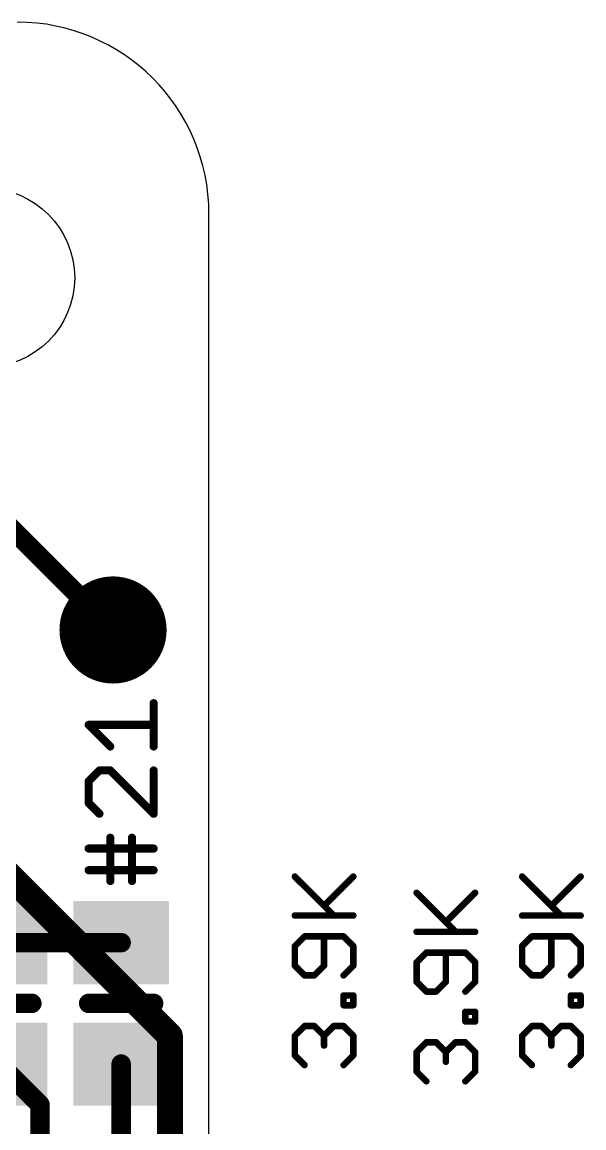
# Model space of a CAD drawing. Extents: x 0 to 70.9, y -1.3 to 55.2.
# Drawn here: x 62.08 to 70.87, y 37.93 to 55.23 of the extents above; entities that cross this region are included whole.
import ezdxf

# ---------------------------------------------------------------- set-up
doc = ezdxf.new("R2010")
doc.units = 0
for name, color, linetype in [('1', 12, 'CONTINUOUS'), ('16', 132, 'CONTINUOUS'), ('17', 110, 'CONTINUOUS'), ('20', 40, 'CONTINUOUS'), ('21', 40, 'CONTINUOUS'), ('23', 40, 'CONTINUOUS'), ('27', 253, 'CONTINUOUS')]:
    doc.layers.add(name, color=color, linetype=linetype)

# ---------------------------------------------------------------- blocks, each defined once
blk = doc.blocks.new('ROUNDP')
at = {"const_width": 0.5}
blk.add_lwpolyline([(0, -0.25, 1), (0, 0.25, 1), (0, -0.25)], format="xyb", dxfattribs=at)
blk = doc.blocks.new('RECT')
blk.add_solid([(-0.5, -0.5), (0.5, -0.5), (-0.5, 0.5), (0.5, 0.5)])

msp = doc.modelspace()

# ---------------------------------------------------------------- linework, layer by layer
at = {"layer": '1', "const_width": 0.3048}
for points in [[(63.627, 40.828), (61.722, 40.828)], [(62.357, 38.293), (61.722, 38.928)], [(63.627, 36.382), (63.627, 38.928)], [(62.357, 36.382), (62.357, 38.293)]]:
    msp.add_lwpolyline(points, dxfattribs=at)
at = {"layer": '1', "const_width": 0.1524}
for points in [[(63.627, 40.7518, 1), (63.627, 40.9042)], [(63.7032, 38.928, 1), (63.5508, 38.928)], [(62.4332, 38.293, 1), (62.2808, 38.293)], [(62.3031, 38.2391, 1), (62.4109, 38.3469)]]:
    msp.add_lwpolyline(points, format="xyb", dxfattribs=at)
at = {"layer": '16'}
for points, const_width in [([(61.722, 47.498), (63.5, 45.72)], 0.3048), ([(64.389, 39.37), (59.69, 44.069)], 0.4064), ([(64.389, 31.496), (64.389, 39.37)], 0.4064)]:
    msp.add_lwpolyline(points, dxfattribs=dict(at, const_width=const_width))
for points, const_width in [([(63.4461, 45.6661, 1), (63.5539, 45.7739)], 0.1524), ([(64.4906, 39.37, 1), (64.2874, 39.37)], 0.2032), ([(64.3172, 39.2982, 1), (64.4608, 39.4418)], 0.2032)]:
    msp.add_lwpolyline(points, format="xyb", dxfattribs=dict(at, const_width=const_width))
at = {"layer": '20'}
msp.add_line((65, 1.73), (65, 52.23), dxfattribs=at)
msp.add_circle((61.5, 51.23), 1.4, dxfattribs=at)
msp.add_arc((62, 52.23), 3, 0, 90, dxfattribs=at)
at = {"layer": '21'}
for points, const_width in [([(64.135, 43.8967), (64.135, 44.5746)], 0.127), ([(63.4571, 43.8967), (63.1181, 44.2357)], 0.127), ([(63.1181, 44.2357), (64.135, 44.2357)], 0.127), ([(63.2876, 43.5222), (63.1181, 43.3527)], 0.127), ([(63.4571, 43.5222), (63.2876, 43.5222)], 0.127), ([(64.135, 42.8443), (63.4571, 43.5222)], 0.127), ([(64.135, 43.5222), (64.135, 42.8443)], 0.127), ([(63.1181, 43.3527), (63.1181, 43.0138)], 0.127), ([(63.1181, 43.0138), (63.2876, 42.8443)], 0.127), ([(63.4571, 42.3002), (63.4571, 42.4697)], 0.127), ([(63.796, 41.7918), (63.796, 42.4697)], 0.127), ([(63.1181, 42.3002), (64.135, 42.3002)], 0.127), ([(63.4571, 41.7918), (63.4571, 42.3002)], 0.127), ([(64.135, 41.9613), (63.1181, 41.9613)], 0.127), ([(61.214, 39.878), (62.23, 39.878)], 0.3048), ([(63.119, 39.878), (64.135, 39.878)], 0.3048)]:
    msp.add_lwpolyline(points, dxfattribs=dict(at, const_width=const_width))
for points, const_width in [([(64.1668, 44.5746, 1), (64.1033, 44.5746)], 0.0635), ([(63.1181, 44.2674, 1), (63.1181, 44.2039)], 0.0635), ([(63.1406, 44.2581, 1), (63.0957, 44.2132)], 0.0635), ([(64.135, 44.2039, 1), (64.135, 44.2674)], 0.0635), ([(63.4346, 43.8743, 1), (63.4795, 43.9192)], 0.0635), ([(64.1033, 43.8967, 1), (64.1668, 43.8967)], 0.0635), ([(63.2876, 43.5539, 1), (63.2876, 43.4904)], 0.0635), ([(63.3101, 43.4997, 1), (63.2652, 43.5446)], 0.0635), ([(63.4795, 43.5446, 1), (63.4346, 43.4997)], 0.0635), ([(63.4571, 43.4904, 1), (63.4571, 43.5539)], 0.0635), ([(64.1668, 43.5222, 1), (64.1033, 43.5222)], 0.0635), ([(63.1499, 43.3527, 1), (63.0864, 43.3527)], 0.0635), ([(63.0957, 43.3752, 1), (63.1406, 43.3303)], 0.0635), ([(63.0864, 43.0138, 1), (63.1499, 43.0138)], 0.0635), ([(63.1406, 43.0362, 1), (63.0957, 42.9913)], 0.0635), ([(63.2652, 42.8218, 1), (63.3101, 42.8667)], 0.0635), ([(64.1033, 42.8443, 1), (64.1668, 42.8443)], 0.0635), ([(64.1125, 42.8218, 1), (64.1575, 42.8667)], 0.0635), ([(63.4888, 42.4697, 1), (63.4253, 42.4697)], 0.0635), ([(63.8278, 42.4697, 1), (63.7643, 42.4697)], 0.0635), ([(63.1181, 42.332, 1), (63.1181, 42.2685)], 0.0635), ([(63.4888, 42.3002, 1), (63.4253, 42.3002)], 0.0635), ([(63.4253, 42.3002, 1), (63.4888, 42.3002)], 0.0635), ([(64.135, 42.2685, 1), (64.135, 42.332)], 0.0635), ([(63.1181, 41.993, 1), (63.1181, 41.9295)], 0.0635), ([(64.135, 41.9295, 1), (64.135, 41.993)], 0.0635), ([(63.4253, 41.7918, 1), (63.4888, 41.7918)], 0.0635), ([(63.7643, 41.7918, 1), (63.8278, 41.7918)], 0.0635), ([(62.23, 39.8018, 1), (62.23, 39.9542)], 0.1524), ([(63.119, 39.9542, 1), (63.119, 39.8018)], 0.1524), ([(64.135, 39.8018, 1), (64.135, 39.9542)], 0.1524)]:
    msp.add_lwpolyline(points, format="xyb", dxfattribs=dict(at, const_width=const_width))
at = {"layer": '23'}
msp.add_point((63.627, 39.878), dxfattribs=at)
at = {"layer": '27', "const_width": 0.1016}
for points in [[(66.9541, 41.2516), (66.344, 41.8617)], [(66.8016, 41.4041), (67.2592, 41.8617)], [(70.5101, 41.2516), (69.9, 41.8617)], [(70.3576, 41.4041), (70.8152, 41.8617)], [(68.8591, 40.9976), (68.249, 41.6077)], [(68.7066, 41.1501), (69.1642, 41.6077)], [(66.344, 41.2516), (67.2592, 41.2516)], [(69.9, 41.2516), (70.8152, 41.2516)], [(68.249, 40.9976), (69.1642, 40.9976)], [(66.4965, 40.9262), (66.344, 40.7737)], [(67.1067, 40.9262), (66.4965, 40.9262)], [(66.8016, 40.4686), (66.8016, 40.9262)], [(67.2592, 40.7737), (67.1067, 40.9262)], [(70.0525, 40.9262), (69.9, 40.7737)], [(70.6627, 40.9262), (70.0525, 40.9262)], [(70.3576, 40.4686), (70.3576, 40.9262)], [(70.8152, 40.7737), (70.6627, 40.9262)], [(66.344, 40.7737), (66.344, 40.4686)], [(67.2592, 40.4686), (67.2592, 40.7737)], [(68.4016, 40.6722), (68.249, 40.5197)], [(69.0117, 40.6722), (68.4016, 40.6722)], [(68.7066, 40.2146), (68.7066, 40.6722)], [(69.1642, 40.5197), (69.0117, 40.6722)], [(69.9, 40.7737), (69.9, 40.4686)], [(70.8152, 40.4686), (70.8152, 40.7737)], [(66.344, 40.4686), (66.4965, 40.3161)], [(66.6491, 40.3161), (66.8016, 40.4686)], [(67.1067, 40.3161), (67.2592, 40.4686)], [(68.249, 40.5197), (68.249, 40.2146)], [(69.1642, 40.2146), (69.1642, 40.5197)], [(69.9, 40.4686), (70.0525, 40.3161)], [(70.2051, 40.3161), (70.3576, 40.4686)], [(70.6627, 40.3161), (70.8152, 40.4686)], [(66.4965, 40.3161), (66.6491, 40.3161)], [(70.0525, 40.3161), (70.2051, 40.3161)], [(68.249, 40.2146), (68.4016, 40.0621)], [(68.5541, 40.0621), (68.7066, 40.2146)], [(69.0117, 40.0621), (69.1642, 40.2146)], [(67.1067, 39.8483), (67.1067, 40.0008)], [(67.1067, 40.0008), (67.2592, 40.0008)], [(67.2592, 40.0008), (67.2592, 39.8483)], [(68.4016, 40.0621), (68.5541, 40.0621)], [(70.6627, 39.8483), (70.6627, 40.0008)], [(70.6627, 40.0008), (70.8152, 40.0008)], [(70.8152, 40.0008), (70.8152, 39.8483)], [(67.2592, 39.8483), (67.1067, 39.8483)], [(69.0117, 39.5943), (69.0117, 39.7468)], [(69.0117, 39.7468), (69.1642, 39.7468)], [(69.1642, 39.7468), (69.1642, 39.5943)], [(70.8152, 39.8483), (70.6627, 39.8483)], [(69.1642, 39.5943), (69.0117, 39.5943)], [(66.344, 39.3704), (66.4965, 39.5229)], [(66.4965, 39.5229), (66.6491, 39.5229)], [(66.6491, 39.5229), (66.8016, 39.3704)], [(66.8016, 39.3704), (66.9541, 39.5229)], [(66.9541, 39.5229), (67.1067, 39.5229)], [(67.1067, 39.5229), (67.2592, 39.3704)], [(69.9, 39.3704), (70.0525, 39.5229)], [(70.0525, 39.5229), (70.2051, 39.5229)], [(70.2051, 39.5229), (70.3576, 39.3704)], [(70.3576, 39.3704), (70.5101, 39.5229)], [(70.5101, 39.5229), (70.6627, 39.5229)], [(70.6627, 39.5229), (70.8152, 39.3704)], [(66.344, 39.0653), (66.344, 39.3704)], [(66.8016, 39.3704), (66.8016, 39.2179)], [(67.2592, 39.3704), (67.2592, 39.0653)], [(68.249, 39.1164), (68.4016, 39.2689)], [(68.4016, 39.2689), (68.5541, 39.2689)], [(68.5541, 39.2689), (68.7066, 39.1164)], [(68.7066, 39.1164), (68.8591, 39.2689)], [(68.8591, 39.2689), (69.0117, 39.2689)], [(69.0117, 39.2689), (69.1642, 39.1164)], [(69.9, 39.0653), (69.9, 39.3704)], [(70.3576, 39.3704), (70.3576, 39.2179)], [(70.8152, 39.3704), (70.8152, 39.0653)], [(66.4965, 38.9128), (66.344, 39.0653)], [(67.2592, 39.0653), (67.1067, 38.9128)], [(68.249, 38.8113), (68.249, 39.1164)], [(68.7066, 39.1164), (68.7066, 38.9639)], [(69.1642, 39.1164), (69.1642, 38.8113)], [(70.0525, 38.9128), (69.9, 39.0653)], [(70.8152, 39.0653), (70.6627, 38.9128)], [(68.4016, 38.6588), (68.249, 38.8113)], [(69.1642, 38.8113), (69.0117, 38.6588)]]:
    msp.add_lwpolyline(points, dxfattribs=at)
at = {"layer": '27', "const_width": 0.0508}
for points in [[(66.362, 41.8797, 1), (66.3261, 41.8438)], [(67.2772, 41.8438, 1), (67.2412, 41.8797)], [(69.918, 41.8797, 1), (69.8821, 41.8438)], [(70.8332, 41.8438, 1), (70.7972, 41.8797)], [(68.267, 41.6257, 1), (68.2311, 41.5898)], [(69.1822, 41.5898, 1), (69.1462, 41.6257)], [(66.7836, 41.4221, 1), (66.8196, 41.3862)], [(70.3396, 41.4221, 1), (70.3756, 41.3862)], [(66.344, 41.277, 1), (66.344, 41.2262)], [(66.9362, 41.2336, 1), (66.9721, 41.2696)], [(67.2592, 41.2262, 1), (67.2592, 41.277)], [(68.6886, 41.1681, 1), (68.7246, 41.1322)], [(69.9, 41.277, 1), (69.9, 41.2262)], [(70.4922, 41.2336, 1), (70.5281, 41.2696)], [(70.8152, 41.2262, 1), (70.8152, 41.277)], [(68.249, 41.023, 1), (68.249, 40.9722)], [(68.8412, 40.9796, 1), (68.8771, 41.0156)], [(69.1642, 40.9722, 1), (69.1642, 41.023)], [(66.4965, 40.9516, 1), (66.4965, 40.9008)], [(66.5145, 40.9082, 1), (66.4786, 40.9442)], [(66.827, 40.9262, 1), (66.7762, 40.9262)], [(67.1246, 40.9442, 1), (67.0887, 40.9082)], [(67.1067, 40.9008, 1), (67.1067, 40.9516)], [(70.0525, 40.9516, 1), (70.0525, 40.9008)], [(70.0705, 40.9082, 1), (70.0346, 40.9442)], [(70.383, 40.9262, 1), (70.3322, 40.9262)], [(70.6806, 40.9442, 1), (70.6447, 40.9082)], [(70.6627, 40.9008, 1), (70.6627, 40.9516)], [(66.3694, 40.7737, 1), (66.3186, 40.7737)], [(66.3261, 40.7916, 1), (66.362, 40.7557)], [(67.2846, 40.7737, 1), (67.2338, 40.7737)], [(67.2412, 40.7557, 1), (67.2772, 40.7916)], [(68.4016, 40.6976, 1), (68.4016, 40.6468)], [(68.4195, 40.6542, 1), (68.3836, 40.6902)], [(68.732, 40.6722, 1), (68.6812, 40.6722)], [(69.0296, 40.6902, 1), (68.9937, 40.6542)], [(69.0117, 40.6468, 1), (69.0117, 40.6976)], [(69.9254, 40.7737, 1), (69.8746, 40.7737)], [(69.8821, 40.7916, 1), (69.918, 40.7557)], [(70.8406, 40.7737, 1), (70.7898, 40.7737)], [(70.7972, 40.7557, 1), (70.8332, 40.7916)], [(66.362, 40.4866, 1), (66.3261, 40.4506)], [(66.3186, 40.4686, 1), (66.3694, 40.4686)], [(66.7762, 40.4686, 1), (66.827, 40.4686)], [(66.8196, 40.4506, 1), (66.7836, 40.4866)], [(67.2338, 40.4686, 1), (67.2846, 40.4686)], [(67.2772, 40.4506, 1), (67.2412, 40.4866)], [(68.2744, 40.5197, 1), (68.2236, 40.5197)], [(68.2311, 40.5376, 1), (68.267, 40.5017)], [(69.1896, 40.5197, 1), (69.1388, 40.5197)], [(69.1462, 40.5017, 1), (69.1822, 40.5376)], [(69.918, 40.4866, 1), (69.8821, 40.4506)], [(69.8746, 40.4686, 1), (69.9254, 40.4686)], [(70.3322, 40.4686, 1), (70.383, 40.4686)], [(70.3756, 40.4506, 1), (70.3396, 40.4866)], [(70.7898, 40.4686, 1), (70.8406, 40.4686)], [(70.8332, 40.4506, 1), (70.7972, 40.4866)], [(66.4965, 40.3415, 1), (66.4965, 40.2907)], [(66.4786, 40.2981, 1), (66.5145, 40.334)], [(66.6311, 40.334, 1), (66.667, 40.2981)], [(66.6491, 40.2907, 1), (66.6491, 40.3415)], [(67.0887, 40.334, 1), (67.1246, 40.2981)], [(70.0525, 40.3415, 1), (70.0525, 40.2907)], [(70.0346, 40.2981, 1), (70.0705, 40.334)], [(70.1871, 40.334, 1), (70.223, 40.2981)], [(70.2051, 40.2907, 1), (70.2051, 40.3415)], [(70.6447, 40.334, 1), (70.6806, 40.2981)], [(68.267, 40.2326, 1), (68.2311, 40.1966)], [(68.2236, 40.2146, 1), (68.2744, 40.2146)], [(68.6812, 40.2146, 1), (68.732, 40.2146)], [(68.7246, 40.1966, 1), (68.6886, 40.2326)], [(69.1388, 40.2146, 1), (69.1896, 40.2146)], [(69.1822, 40.1966, 1), (69.1462, 40.2326)], [(67.1321, 40.0008, 1), (67.0813, 40.0008)], [(67.1067, 40.0262, 1), (67.1067, 39.9754)], [(67.2846, 40.0008, 1), (67.2338, 40.0008)], [(67.2592, 39.9754, 1), (67.2592, 40.0262)], [(68.4016, 40.0875, 1), (68.4016, 40.0367)], [(68.3836, 40.0441, 1), (68.4195, 40.08)], [(68.5361, 40.08, 1), (68.572, 40.0441)], [(68.5541, 40.0367, 1), (68.5541, 40.0875)], [(68.9937, 40.08, 1), (69.0296, 40.0441)], [(70.6881, 40.0008, 1), (70.6373, 40.0008)], [(70.6627, 40.0262, 1), (70.6627, 39.9754)], [(70.8406, 40.0008, 1), (70.7898, 40.0008)], [(70.8152, 39.9754, 1), (70.8152, 40.0262)], [(67.1067, 39.8737, 1), (67.1067, 39.8229)], [(67.0813, 39.8483, 1), (67.1321, 39.8483)], [(67.2338, 39.8483, 1), (67.2846, 39.8483)], [(67.2592, 39.8229, 1), (67.2592, 39.8737)], [(69.0371, 39.7468, 1), (68.9863, 39.7468)], [(69.0117, 39.7722, 1), (69.0117, 39.7214)], [(69.1896, 39.7468, 1), (69.1388, 39.7468)], [(69.1642, 39.7214, 1), (69.1642, 39.7722)], [(70.6627, 39.8737, 1), (70.6627, 39.8229)], [(70.6373, 39.8483, 1), (70.6881, 39.8483)], [(70.7898, 39.8483, 1), (70.8406, 39.8483)], [(70.8152, 39.8229, 1), (70.8152, 39.8737)], [(69.0117, 39.6197, 1), (69.0117, 39.5689)], [(68.9863, 39.5943, 1), (69.0371, 39.5943)], [(69.1388, 39.5943, 1), (69.1896, 39.5943)], [(69.1642, 39.5689, 1), (69.1642, 39.6197)], [(66.4965, 39.5483, 1), (66.4965, 39.4975)], [(66.5145, 39.505, 1), (66.4786, 39.5409)], [(66.667, 39.5409, 1), (66.6311, 39.505)], [(66.6491, 39.4975, 1), (66.6491, 39.5483)], [(66.9541, 39.5483, 1), (66.9541, 39.4975)], [(66.9721, 39.505, 1), (66.9362, 39.5409)], [(67.1246, 39.5409, 1), (67.0887, 39.505)], [(67.1067, 39.4975, 1), (67.1067, 39.5483)], [(70.0525, 39.5483, 1), (70.0525, 39.4975)], [(70.0705, 39.505, 1), (70.0346, 39.5409)], [(70.223, 39.5409, 1), (70.1871, 39.505)], [(70.2051, 39.4975, 1), (70.2051, 39.5483)], [(70.5101, 39.5483, 1), (70.5101, 39.4975)], [(70.5281, 39.505, 1), (70.4922, 39.5409)], [(70.6806, 39.5409, 1), (70.6447, 39.505)], [(70.6627, 39.4975, 1), (70.6627, 39.5483)], [(66.3694, 39.3704, 1), (66.3186, 39.3704)], [(66.3261, 39.3884, 1), (66.362, 39.3524)], [(66.7836, 39.3884, 1), (66.8196, 39.3524)], [(66.827, 39.3704, 1), (66.7762, 39.3704)], [(66.7836, 39.3524, 1), (66.8196, 39.3884)], [(67.2846, 39.3704, 1), (67.2338, 39.3704)], [(67.2412, 39.3524, 1), (67.2772, 39.3884)], [(68.4016, 39.2943, 1), (68.4016, 39.2435)], [(68.4195, 39.251, 1), (68.3836, 39.2869)], [(68.572, 39.2869, 1), (68.5361, 39.251)], [(68.5541, 39.2435, 1), (68.5541, 39.2943)], [(68.8591, 39.2943, 1), (68.8591, 39.2435)], [(68.8771, 39.251, 1), (68.8412, 39.2869)], [(69.0296, 39.2869, 1), (68.9937, 39.251)], [(69.0117, 39.2435, 1), (69.0117, 39.2943)], [(69.9254, 39.3704, 1), (69.8746, 39.3704)], [(69.8821, 39.3884, 1), (69.918, 39.3524)], [(70.3396, 39.3884, 1), (70.3756, 39.3524)], [(70.383, 39.3704, 1), (70.3322, 39.3704)], [(70.3396, 39.3524, 1), (70.3756, 39.3884)], [(70.8406, 39.3704, 1), (70.7898, 39.3704)], [(70.7972, 39.3524, 1), (70.8332, 39.3884)], [(66.362, 39.0833, 1), (66.3261, 39.0474)], [(66.7762, 39.2179, 1), (66.827, 39.2179)], [(67.2772, 39.0474, 1), (67.2412, 39.0833)], [(68.2744, 39.1164, 1), (68.2236, 39.1164)], [(68.2311, 39.1344, 1), (68.267, 39.0984)], [(68.6886, 39.1344, 1), (68.7246, 39.0984)], [(68.732, 39.1164, 1), (68.6812, 39.1164)], [(68.6886, 39.0984, 1), (68.7246, 39.1344)], [(69.1896, 39.1164, 1), (69.1388, 39.1164)], [(69.1462, 39.0984, 1), (69.1822, 39.1344)], [(69.918, 39.0833, 1), (69.8821, 39.0474)], [(70.3322, 39.2179, 1), (70.383, 39.2179)], [(70.8332, 39.0474, 1), (70.7972, 39.0833)], [(66.3186, 39.0653, 1), (66.3694, 39.0653)], [(66.4786, 38.8948, 1), (66.5145, 38.9308)], [(67.0887, 38.9308, 1), (67.1246, 38.8948)], [(67.2338, 39.0653, 1), (67.2846, 39.0653)], [(68.6812, 38.9639, 1), (68.732, 38.9639)], [(69.8746, 39.0653, 1), (69.9254, 39.0653)], [(70.0346, 38.8948, 1), (70.0705, 38.9308)], [(70.6447, 38.9308, 1), (70.6806, 38.8948)], [(70.7898, 39.0653, 1), (70.8406, 39.0653)], [(68.2236, 38.8113, 1), (68.2744, 38.8113)], [(68.267, 38.8293, 1), (68.2311, 38.7934)], [(69.1388, 38.8113, 1), (69.1896, 38.8113)], [(69.1822, 38.7934, 1), (69.1462, 38.8293)], [(68.3836, 38.6408, 1), (68.4195, 38.6768)], [(68.9937, 38.6768, 1), (69.0296, 38.6408)]]:
    msp.add_lwpolyline(points, format="xyb", dxfattribs=at)

# ---------------------------------------------------------------- block references
at = {"layer": '1', "xscale": 1.3, "yscale": 1.5, "rotation": 90}
for p in [(61.722, 40.828), (63.627, 40.828), (61.722, 38.928), (63.627, 38.928)]:
    msp.add_blockref('RECT', p, dxfattribs=at)
at = {"layer": '17', "xscale": 1.6764, "yscale": 1.6764, "rotation": 90}
msp.add_blockref('ROUNDP', (63.5, 45.72), dxfattribs=at)
msp.add_blockref('ROUNDP', (63.5, 45.72), dxfattribs=at)

doc.saveas('drawing.dxf')
